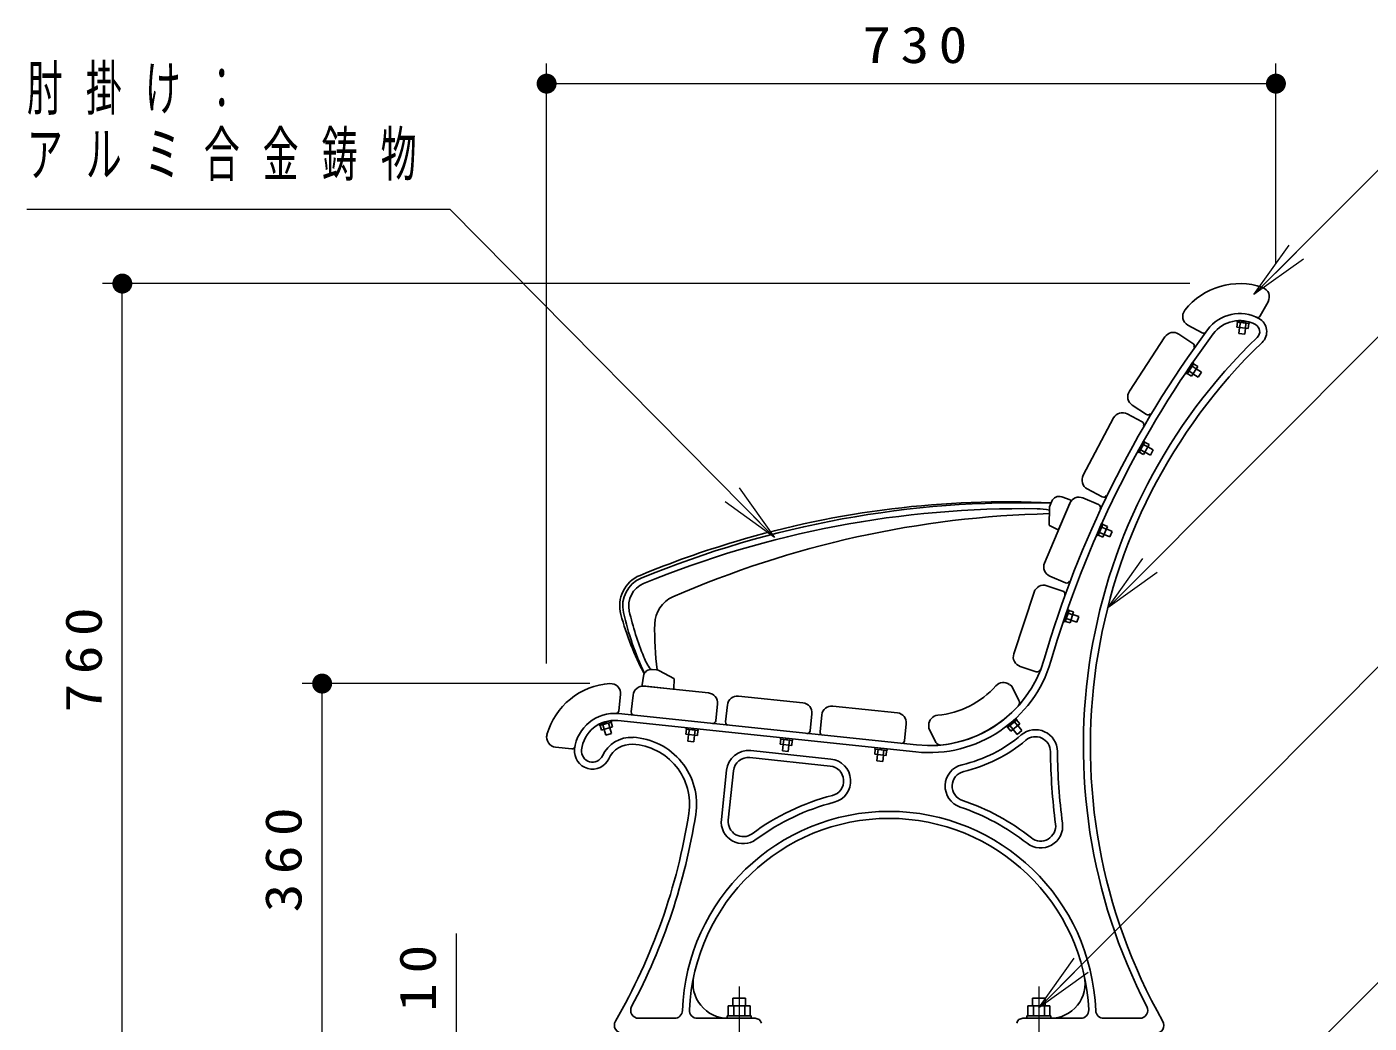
# Model space of a CAD drawing. Units: millimetres on the paper, scale 1:20. Extents: x -365 to 12, y -47 to 257.
# Drawn here: x -140.3 to -73.2, y 99.1 to 148.9 of the extents above; entities that cross this region are included whole.
import ezdxf

# ---------------------------------------------------------------- set-up
doc = ezdxf.new("R2010")
doc.units = ezdxf.units.MM
doc.linetypes.add('USER2', pattern=[6, 3, -1, 1, -1])
doc.layers.add('LY_1', color=7, linetype='Continuous', lineweight=25)
doc.styles.add('ＭＳ ゴシック', font='')
doc.styles.get('ＭＳ ゴシック').set_extended_font_data('MS Gothic')

# ---------------------------------------------------------------- blocks, each defined once
blk = doc.blocks.new('filled_dot')
at = {"color": 0, "linetype": 'Continuous', "lineweight": -2, "const_width": 1.25}
blk.add_lwpolyline([(-0.625, 0, 1), (0.625, 0, 1)], format="xyb", close=True, dxfattribs=at)

msp = doc.modelspace()

# ---------------------------------------------------------------- linework, layer by layer
at = {"layer": 'LY_1', "lineweight": 13}
for p, q in [((-114.322, 117.08), (-114.322, 147.086)), ((-77.822, 137.08), (-77.822, 147.086)), ((-114.322, 146.086), (-77.822, 146.086)), ((-78.92, 135.539), (-77.152, 138.014)), ((-78.92, 135.539), (-76.799, 137.66)), ((-76.445, 137.307), (-78.92, 135.539)), ((-82.133, 136.086), (-136.558, 136.086)), ((-135.558, 98.086), (-135.558, 136.086)), ((-104.679, 125.868), (-102.925, 123.382)), ((-102.925, 123.382), (-105.39, 125.165)), ((-102.925, 123.382), (-105.034, 125.516)), ((-86.242, 119.863), (-84.477, 122.339)), ((-86.242, 119.863), (-84.123, 121.986)), ((-83.769, 121.633), (-86.242, 119.863)), ((-112.152, 116.079), (-126.558, 116.079)), ((-125.558, 98.086), (-125.558, 116.079)), ((-118.837, 98.086), (-118.837, 103.58)), ((-89.683, 99.861), (-87.921, 102.34)), ((-89.683, 99.861), (-87.567, 101.987)), ((-87.212, 101.635), (-89.683, 99.861))]:
    msp.add_line(p, q, dxfattribs=at)
at = {"layer": 'LY_1'}
for p, q in [((-78.213, 135.181), (-78.603, 134.467)), ((-82.228, 134.006), (-81.518, 133.618)), ((-79.753, 134.155), (-79.78, 133.906)), ((-79.206, 133.844), (-79.78, 133.906)), ((-79.761, 134.231), (-79.769, 134.156)), ((-79.163, 134.091), (-79.769, 134.156)), ((-79.155, 134.165), (-79.761, 134.231)), ((-79.642, 133.891), (-79.674, 133.596)), ((-79.61, 134.139), (-79.636, 133.891)), ((-79.501, 134.203), (-79.489, 134.126)), ((-79.423, 134.119), (-79.435, 134.196)), ((-79.344, 133.859), (-79.376, 133.564)), ((-79.323, 134.108), (-79.35, 133.859)), ((-79.179, 134.092), (-79.206, 133.844)), ((-79.155, 134.165), (-79.163, 134.091)), ((-85.155, 130.697), (-83.377, 133.417)), ((-82.685, 133.562), (-81.973, 133.097)), ((-79.376, 133.564), (-79.674, 133.596)), ((-81.996, 132.132), (-82.329, 131.621)), ((-81.933, 132.091), (-82.266, 131.58)), ((-82.186, 131.84), (-82.112, 131.816)), ((-82.179, 131.715), (-81.969, 131.578)), ((-82.076, 131.872), (-82.15, 131.896)), ((-81.732, 131.94), (-82.048, 131.457)), ((-82.021, 131.956), (-81.811, 131.819)), ((-81.995, 132.132), (-81.933, 132.091)), ((-81.942, 132.077), (-81.732, 131.94)), ((-81.808, 131.824), (-81.544, 131.652)), ((-82.329, 131.621), (-82.266, 131.58)), ((-82.258, 131.594), (-82.048, 131.457)), ((-81.972, 131.573), (-81.708, 131.401)), ((-81.544, 131.652), (-81.708, 131.401)), ((-85.01, 130.005), (-84.299, 129.539)), ((-87.47, 126.496), (-85.943, 129.365)), ((-85.267, 129.571), (-84.516, 129.172)), ((-84.452, 128.208), (-84.739, 127.67)), ((-84.739, 127.67), (-84.672, 127.635)), ((-84.386, 128.173), (-84.672, 127.635)), ((-84.665, 127.649), (-84.444, 127.531)), ((-84.616, 127.901), (-84.54, 127.883)), ((-84.597, 127.776), (-84.376, 127.659)), ((-84.509, 127.942), (-84.584, 127.96)), ((-84.461, 128.031), (-84.24, 127.914)), ((-84.452, 128.208), (-84.386, 128.173)), ((-84.173, 128.041), (-84.444, 127.531)), ((-84.393, 128.159), (-84.173, 128.041)), ((-84.379, 127.654), (-84.101, 127.506)), ((-84.238, 127.919), (-83.959, 127.77)), ((-83.959, 127.77), (-84.1, 127.506)), ((-87.264, 125.82), (-86.514, 125.42)), ((-89.4, 122.105), (-88.136, 125.099)), ((-89.042, 125.197), (-89.128, 124.997)), ((-88.091, 125.197), (-88.679, 123.817)), ((-88.12, 125.264), (-88.537, 125.416)), ((-87.481, 125.365), (-86.698, 125.034)), ((-89.176, 124.034), (-89.16, 124.848)), ((-88.747, 123.792), (-89.148, 123.988)), ((-86.547, 124.081), (-86.784, 123.519)), ((-86.478, 124.051), (-86.715, 123.49)), ((-86.683, 123.76), (-86.606, 123.749)), ((-86.58, 123.81), (-86.657, 123.821)), ((-86.653, 123.638), (-86.423, 123.54)), ((-86.547, 124.081), (-86.478, 124.051)), ((-86.541, 123.903), (-86.31, 123.806)), ((-86.484, 124.036), (-86.254, 123.939)), ((-86.254, 123.939), (-86.479, 123.407)), ((-86.308, 123.811), (-86.018, 123.689)), ((-86.018, 123.689), (-86.134, 123.412)), ((-86.784, 123.519), (-86.715, 123.49)), ((-86.709, 123.505), (-86.479, 123.407)), ((-86.425, 123.535), (-86.134, 123.412)), ((-89.293, 120.972), (-88.486, 120.707)), ((-89.134, 121.45), (-88.351, 121.119)), ((-90.941, 117.567), (-89.924, 120.654)), ((-88.249, 119.777), (-88.435, 119.196)), ((-88.178, 119.754), (-88.364, 119.173)), ((-88.249, 119.777), (-88.178, 119.754)), ((-88.227, 119.601), (-87.989, 119.525)), ((-88.183, 119.739), (-87.945, 119.662)), ((-87.945, 119.662), (-88.121, 119.113)), ((-88.435, 119.196), (-88.364, 119.173)), ((-88.359, 119.189), (-88.121, 119.113)), ((-88.355, 119.445), (-88.278, 119.442)), ((-88.258, 119.505), (-88.335, 119.509)), ((-88.315, 119.326), (-88.077, 119.25)), ((-88.078, 119.245), (-87.787, 119.151)), ((-87.987, 119.53), (-87.693, 119.436)), ((-87.787, 119.151), (-87.693, 119.436)), ((-90.622, 116.936), (-89.815, 116.67)), ((-109.547, 116.016), (-109.476, 116.454)), ((-109.038, 116.788), (-108.821, 116.764)), ((-107.958, 116.335), (-108.675, 116.719)), ((-107.957, 115.843), (-107.932, 116.288)), ((-109.503, 115.958), (-108.012, 115.796)), ((-109.448, 115.949), (-106.216, 115.61)), ((-110.624, 115.528), (-110.709, 114.719)), ((-109.998, 115.504), (-110.087, 114.659)), ((-105.771, 115.06), (-105.86, 114.215)), ((-105.274, 115.008), (-105.363, 114.162)), ((-104.724, 115.453), (-101.492, 115.113)), ((-100, 114.956), (-96.768, 114.617)), ((-111.101, 114.227), (-111.686, 114.054)), ((-111.101, 114.227), (-111.08, 114.155)), ((-110.76, 114.227), (-95.843, 112.659)), ((-110.724, 114.575), (-95.806, 113.007)), ((-101.047, 114.564), (-101.136, 113.718)), ((-100.55, 114.511), (-100.639, 113.666)), ((-90.839, 114.328), (-91.304, 113.934)), ((-90.791, 114.271), (-91.256, 113.877)), ((-90.839, 114.328), (-90.791, 114.271)), ((-90.803, 114.261), (-90.642, 114.07)), ((-111.686, 114.054), (-111.665, 113.982)), ((-111.08, 114.155), (-111.665, 113.982)), ((-111.649, 113.987), (-111.578, 113.747)), ((-111.024, 113.911), (-111.578, 113.747)), ((-111.511, 114.028), (-111.44, 113.788)), ((-111.445, 113.787), (-111.361, 113.502)), ((-111.435, 114.128), (-111.394, 114.062)), ((-111.331, 114.081), (-111.371, 114.147)), ((-111.073, 113.587), (-111.361, 113.502)), ((-111.234, 114.11), (-111.163, 113.87)), ((-111.157, 113.872), (-111.073, 113.587)), ((-111.095, 114.151), (-111.024, 113.911)), ((-107.326, 113.791), (-107.352, 113.542)), ((-106.778, 113.482), (-107.352, 113.542)), ((-107.334, 113.867), (-107.342, 113.792)), ((-106.735, 113.729), (-107.342, 113.792)), ((-107.182, 113.775), (-107.208, 113.527)), ((-107.074, 113.84), (-107.062, 113.763)), ((-106.996, 113.756), (-107.008, 113.833)), ((-106.895, 113.745), (-106.921, 113.497)), ((-106.752, 113.73), (-106.778, 113.482)), ((-106.728, 113.803), (-106.735, 113.729)), ((-96.323, 114.067), (-96.412, 113.222)), ((-91.305, 113.934), (-91.256, 113.877)), ((-91.244, 113.887), (-91.082, 113.697)), ((-91.133, 113.981), (-90.972, 113.79)), ((-91.105, 114.103), (-91.041, 114.059)), ((-90.642, 114.07), (-91.082, 113.697)), ((-90.99, 114.102), (-91.054, 114.146)), ((-90.766, 113.538), (-90.976, 113.786)), ((-90.913, 114.167), (-90.752, 113.977)), ((-90.766, 113.538), (-90.537, 113.733)), ((-90.537, 113.732), (-90.747, 113.98)), ((-113.875, 112.895), (-113.066, 112.81)), ((-107.214, 113.527), (-107.248, 113.204)), ((-107.248, 113.204), (-106.95, 113.173)), ((-106.916, 113.496), (-106.95, 113.173)), ((-102.602, 113.294), (-102.628, 113.045)), ((-102.054, 112.985), (-102.628, 113.045)), ((-102.61, 113.37), (-102.618, 113.296)), ((-102.011, 113.232), (-102.618, 113.296)), ((-102.49, 113.031), (-102.524, 112.708)), ((-102.458, 113.279), (-102.484, 113.03)), ((-102.35, 113.343), (-102.338, 113.266)), ((-102.272, 113.259), (-102.284, 113.336)), ((-102.192, 113), (-102.226, 112.676)), ((-102.171, 113.249), (-102.197, 113)), ((-102.028, 113.234), (-102.054, 112.985)), ((-102.004, 113.307), (-102.011, 113.232)), ((-97.886, 112.874), (-97.894, 112.799)), ((-104.147, 112.376), (-100.127, 111.953)), ((-104.11, 112.724), (-100.091, 112.301)), ((-102.524, 112.708), (-102.226, 112.676)), ((-97.878, 112.798), (-97.904, 112.549)), ((-97.33, 112.489), (-97.904, 112.549)), ((-97.287, 112.735), (-97.894, 112.799)), ((-97.766, 112.534), (-97.8, 112.211)), ((-97.8, 112.211), (-97.502, 112.18)), ((-97.734, 112.782), (-97.76, 112.534)), ((-97.626, 112.847), (-97.614, 112.77)), ((-97.548, 112.763), (-97.56, 112.84)), ((-97.468, 112.503), (-97.502, 112.18)), ((-97.447, 112.752), (-97.473, 112.504)), ((-97.304, 112.737), (-97.33, 112.489)), ((-97.28, 112.81), (-97.287, 112.736)), ((-105.578, 109.288), (-105.319, 111.745)), ((-105.23, 109.251), (-104.971, 111.708)), ((-105, 100.336), (-105, 99.961)), ((-105, 100.336), (-104.365, 100.336)), ((-104.365, 100.336), (-104.365, 99.961)), ((-90, 100.336), (-90, 99.961)), ((-89.365, 100.336), (-90, 100.336)), ((-89.365, 100.336), (-89.365, 99.961)), ((-105.283, 99.336), (-105.283, 99.461)), ((-105.283, 99.461), (-104.083, 99.461)), ((-105.231, 99.461), (-105.231, 99.961)), ((-105.231, 99.961), (-104.134, 99.961)), ((-104.957, 99.461), (-104.957, 99.961)), ((-104.409, 99.461), (-104.409, 99.961)), ((-104.134, 99.461), (-104.134, 99.961)), ((-104.083, 99.336), (-104.083, 99.461)), ((-90.283, 99.336), (-90.283, 99.461)), ((-89.083, 99.461), (-90.283, 99.461)), ((-90.231, 99.461), (-90.231, 99.961)), ((-89.134, 99.961), (-90.231, 99.961)), ((-89.957, 99.461), (-89.957, 99.961)), ((-89.409, 99.461), (-89.409, 99.961)), ((-89.134, 99.461), (-89.134, 99.961)), ((-89.083, 99.336), (-89.083, 99.461)), ((-109.716, 99.336), (-107.925, 99.336)), ((-106.774, 99.336), (-103.883, 99.336)), ((-87.591, 99.336), (-90.482, 99.336)), ((-84.637, 99.336), (-86.44, 99.336))]:
    msp.add_line(p, q, dxfattribs=at)
at = {"layer": 'LY_1', "color": 21}
for p, q in [((-91.046, 115.95), (-91.164, 116.036)), ((-91.046, 115.95), (-90.686, 115.236)), ((-95.197, 113.853), (-95.196, 113.999)), ((-95.197, 113.853), (-94.836, 113.139))]:
    msp.add_line(p, q, dxfattribs=at)
at = {"layer": 'LY_1', "linetype": 'USER2', "lineweight": 13}
for p, q in [((-104.683, 100.922), (-104.683, 91.529)), ((-89.683, 100.922), (-89.683, 91.529))]:
    msp.add_line(p, q, dxfattribs=at)
at = {"layer": 'LY_1', "lineweight": 13}
for points in [[(-78.92, 135.539), (-71.849, 142.61), (-38.813, 142.61)], [(-102.925, 123.382), (-119.148, 139.796), (-140.337, 139.796)], [(-86.242, 119.863), (-72.024, 134.112), (-38.692, 134.112)], [(-89.683, 99.861), (-71.858, 117.77), (-41.47, 117.77)], [(-81.308, 92.521), (-71.849, 101.98), (-53.636, 101.98)]]:
    msp.add_lwpolyline(points, dxfattribs=at)
at = {"layer": 'LY_1'}
for centre, radius, start, end in [((-79.633, 132.586), 3.5, 70.9015, 141.71342), ((-78.651, 135.421), 0.5, 331.30751, 70.90163), ((-81.988, 134.445), 0.5, 141.71339, 241.30747), ((-79.633, 132.586), 2, 61.31495, 143.41579), ((-78.735, 134.539), 0.15, 245.30781, 331.30748), ((-39.484, 102.786), 52, 143.41576, 163.79285), ((-79.633, 132.586), 1.65, 61.31495, 143.41579), ((-79.033, 133.683), 0.4, 313.87315, 61.315), ((-79.033, 133.683), 0.75, 313.87315, 61.315), ((-39.484, 102.786), 51.65, 143.41576, 163.79285), ((-59.107, 112.958), 28.35, 133.87331, 207.37908), ((-59.107, 112.958), 28, 133.87331, 209.46894), ((-82.959, 133.143), 0.5, 56.83035, 146.83035), ((-82.056, 132.971), 0.15, 326.83036, 56.83053), ((-81.446, 133.75), 0.15, 241.30751, 323.57713), ((-84.737, 130.423), 0.5, 146.83035, 236.83038), ((-85.502, 129.13), 0.5, 61.96637, 151.96637), ((-84.587, 129.039), 0.15, 331.96638, 61.96655), ((-84.217, 129.665), 0.15, 236.83055, 326.83032), ((-87.029, 126.261), 0.5, 151.96637, 241.96639), ((-88.76, 124.84), 0.4, 156.90921, 178.8795), ((-88.674, 125.04), 0.4, 69.90921, 156.90921), ((-87.675, 124.904), 0.5, 67.1024, 157.1024), ((-88.137, 125.217), 0.05, 336.90921, 69.90921), ((-86.756, 124.896), 0.15, 337.10241, 67.10258), ((-86.443, 125.553), 0.15, 241.96657, 331.96633), ((-89.126, 124.033), 0.05, 178.8795, 243.90921), ((-88.725, 123.837), 0.05, 243.90921, 336.90921), ((-88.94, 121.911), 0.5, 157.1024, 247.10242), ((-89.449, 120.497), 0.5, 71.77556, 161.77556), ((-88.293, 121.257), 0.15, 247.1026, 337.10236), ((-88.533, 120.564), 0.15, 341.77556, 71.77573), ((-95.179, 118.974), 6.35, 264.00013, 343.79283), ((-95.179, 118.974), 6, 264.00013, 343.79283), ((-90.466, 117.41), 0.5, 161.77556, 251.77558), ((-109.081, 116.39), 0.4, 83.78414, 170.78414), ((-108.864, 116.367), 0.4, 61.81384, 83.78414), ((-107.982, 116.291), 0.05, 356.78414, 61.81384), ((-89.768, 116.812), 0.15, 251.77576, 341.77552), ((-110.933, 112.586), 3.5, 93.59488, 164.40651), ((-111.121, 115.58), 0.5, 354.00069, 93.59491), ((-109.5, 115.452), 0.5, 84.00015, 174.00018), ((-109.498, 116.008), 0.05, 170.78414, 263.78414), ((-108.007, 115.846), 0.05, 263.78414, 356.78414), ((-106.268, 115.112), 0.5, 354.00016, 84.00015), ((-104.776, 114.955), 0.5, 84.00015, 174.00018), ((-101.544, 114.616), 0.5, 354.00016, 84.00015), ((-100.052, 114.459), 0.5, 84.00015, 174.00018), ((-110.933, 112.586), 2, 84.00015, 173.99896), ((-110.933, 112.586), 1.65, 84.00015, 173.99896), ((-110.858, 114.735), 0.15, 268.00129, 354.00091), ((-109.937, 114.643), 0.15, 174.00035, 264.00012), ((-106.009, 114.23), 0.15, 264.00016, 354.00033), ((-96.82, 114.119), 0.5, 354.00016, 84.00015), ((-105.213, 114.147), 0.15, 174.00035, 264.00012), ((-101.285, 113.734), 0.15, 264.00016, 354.00033), ((-100.489, 113.65), 0.15, 174.00035, 264.00012), ((-89.856, 112.671), 1.1, 0.53347, 130.18082), ((-113.822, 113.392), 0.5, 164.40649, 264.00064), ((-113.05, 112.959), 0.15, 264.00063, 350.00017), ((-110.078, 111.792), 1.6, 86.9996, 154.99942), ((-110.078, 111.792), 1.25, 86.9996, 154.99942), ((-110.17, 110.045), 3, 351.12809, 86.9996), ((-110.17, 110.045), 3.35, 351.12809, 86.9996), ((-96.561, 113.237), 0.15, 264.00016, 354.00033), ((-95.179, 118.974), 7.15, 283.33013, 310.18079), ((-95.179, 118.974), 7.5, 283.33013, 310.18079), ((-89.856, 112.671), 0.75, 0.53343, 130.1808), ((-112.027, 112.701), 0.9, 173.99899, 334.99936), ((-112.027, 112.701), 0.55, 173.99899, 334.99936), ((-104.225, 111.63), 1.1, 84.00015, 174.00002), ((-104.225, 111.63), 0.75, 84.00015, 174), ((-100.206, 111.207), 1.1, 284.28651, 84.00015), ((-59.107, 112.958), 30, 180.53345, 187.48199), ((-59.107, 112.958), 29.65, 180.53345, 187.48199), ((-100.206, 111.207), 0.75, 284.28651, 84.00015), ((-93.277, 110.947), 1.1, 103.33015, 251.40525), ((-93.277, 110.947), 0.75, 103.33015, 251.40525), ((-97.183, 99.336), 11.5, 104.28653, 126.58269), ((-97.183, 99.336), 11.5, 51.72892, 71.40528), ((-136.847, 114.209), 30, 329.95026, 351.12809), ((-136.847, 114.209), 30.35, 331.92274, 351.12809), ((-97.183, 99.336), 10.35, 2.13243, 177.86759), ((-97.183, 99.336), 11.15, 104.28653, 126.58269), ((-97.183, 99.336), 11.15, 51.72892, 71.40528), ((-97.183, 99.336), 10, 2.38802, 177.61201), ((-104.484, 109.173), 1.1, 174.00002, 306.58266), ((-104.484, 109.173), 0.75, 174, 306.58269), ((-89.595, 108.953), 1.1, 231.7289, 7.48202), ((-89.595, 108.953), 0.75, 231.72891, 7.48199), ((-105.245, 101.086), 1.75, 167.75333, 270), ((-105.245, 101.086), 1.75, 167.75333, 270), ((-89.121, 101.086), 1.75, 269.99996, 12.24664), ((-89.121, 101.086), 1.75, 269.99996, 12.24664), ((-109.716, 99.736), 0.4, 151.92275, 270), ((-107.925, 99.736), 0.4, 270.00002, 357.86757), ((-106.775, 99.736), 0.4, 177.61201, 270), ((-87.591, 99.736), 0.4, 270.00002, 2.38801), ((-86.44, 99.736), 0.4, 182.13241, 270.00002), ((-84.637, 99.736), 0.4, 270.00002, 27.37917), ((-110.533, 98.986), 0.4, 149.95029, 270), ((-103.883, 99.011), 0.325, 15.00002, 89.99998), ((-90.483, 99.011), 0.325, 89.99998, 164.99994), ((-83.833, 98.986), 0.4, 270.00002, 29.46894)]:
    msp.add_arc(centre, radius, start, end, dxfattribs=at)
at = {"layer": 'LY_1', "color": 131}
for centre, radius, start, end in [((-90.529, 75.128), 50, 88.33958, 112.40466), ((-91.286, 77.668), 47.5, 87.33411, 106.58833), ((-90.529, 75.128), 49.7, 89.12093, 112.40466), ((-87.995, 74.592), 50, 91.34094, 113.60109), ((-89.817, 121.573), 3.25, 78.36956, 89.12093), ((-90.529, 75.128), 50.15, 106.58833, 112.40466), ((-109.015, 119.967), 1.65, 112.40466, 195.35198), ((-109.015, 119.967), 1.5, 112.40466, 192.86821), ((-109.015, 119.967), 1.5, 112.40466, 192.86821), ((-109.015, 119.967), 1.2, 112.40466, 192.86821), ((-107.413, 119.036), 1.5, 113.60109, 178.76206), ((-95.854, 122.974), 15, 192.86821, 205.18861), ((-95.854, 122.974), 14.7, 192.86821, 202.25049), ((-96.141, 123.502), 15, 195.35198, 207.54567), ((-93.916, 118.744), 15, 178.76206, 187.60009), ((-106.451, 118.638), 3.25, 202.25049, 214.49085)]:
    msp.add_arc(centre, radius, start, end, dxfattribs=at)
at = {"layer": 'LY_1', "color": 21}
for centre, radius, start, end in [((-95.179, 118.974), 4.5, 275.53717, 318.05884), ((-91.46, 115.632), 0.5, 53.79798, 138.05885), ((-95.179, 118.974), 6, 275.64471, 317.95193), ((-90.909, 115.123), 0.25, 317.95193, 26.79801), ((-94.696, 113.998), 0.5, 95.53722, 179.79806), ((-94.613, 113.252), 0.25, 206.79801, 275.64471)]:
    msp.add_arc(centre, radius, start, end, dxfattribs=at)

# ---------------------------------------------------------------- block references
at = {"layer": 'LY_1', "lineweight": 13, "xscale": 0.4, "yscale": 0.4}
msp.add_blockref('filled_dot', (-114.322, 146.086), dxfattribs=at)
for p, rotation in [((-77.822, 146.086), 180), ((-135.558, 136.086), 270), ((-125.558, 116.079), 270)]:
    msp.add_blockref('filled_dot', p, dxfattribs=dict(at, rotation=rotation))

# ---------------------------------------------------------------- texts
at = {"layer": 'LY_1', "style": 'ＭＳ ゴシック'}
for s, insert, char_height, attachment_point in [('\\T1.33;\\W1.15;730', (-95.657, 147.086), 1.833, 8), ('\\T1.64;\\W0.6;肘掛け：', (-140.337, 145.746), 2.199, 4), ('\\T1.64;\\W0.6;アルミ合金鋳物', (-140.337, 142.446), 2.199, 4)]:
    msp.add_mtext(s, dxfattribs=dict(at, insert=insert, char_height=char_height, attachment_point=attachment_point))
at = {"layer": 'LY_1', "char_height": 1.833, "attachment_point": 8, "rotation": 90, "style": 'ＭＳ ゴシック'}
for s, insert in [('\\T1.33;\\W1.15;760', (-136.558, 117.501)), ('\\T1.33;\\W1.15;360', (-126.558, 107.498)), ('\\T1.34;\\W1.15;10', (-119.837, 101.58))]:
    msp.add_mtext(s, dxfattribs=dict(at, insert=insert))

doc.saveas('drawing.dxf')
